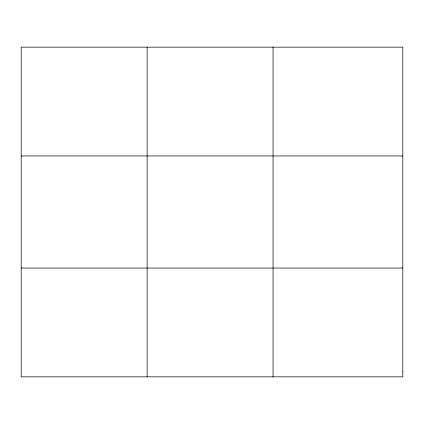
<?xml version="1.0" encoding="UTF-8"?>
<svg xmlns="http://www.w3.org/2000/svg" width="424" height="424" viewBox="0 0 424 424"><rect width="100%" height="100%" fill="white"/><g stroke="black" fill="none" stroke-linecap="round" stroke-linejoin="round"><path stroke-width="0.64" d="M147.128 47.159L147.128 376.841M273.056 47.159L273.056 376.841M21.2 155.953L402.8 155.953M21.2 268.048L402.8 268.048M402.8 371.663L402.8 376.841L21.2 376.841L21.2 47.159L402.8 47.159L402.8 371.663"/></g></svg>
